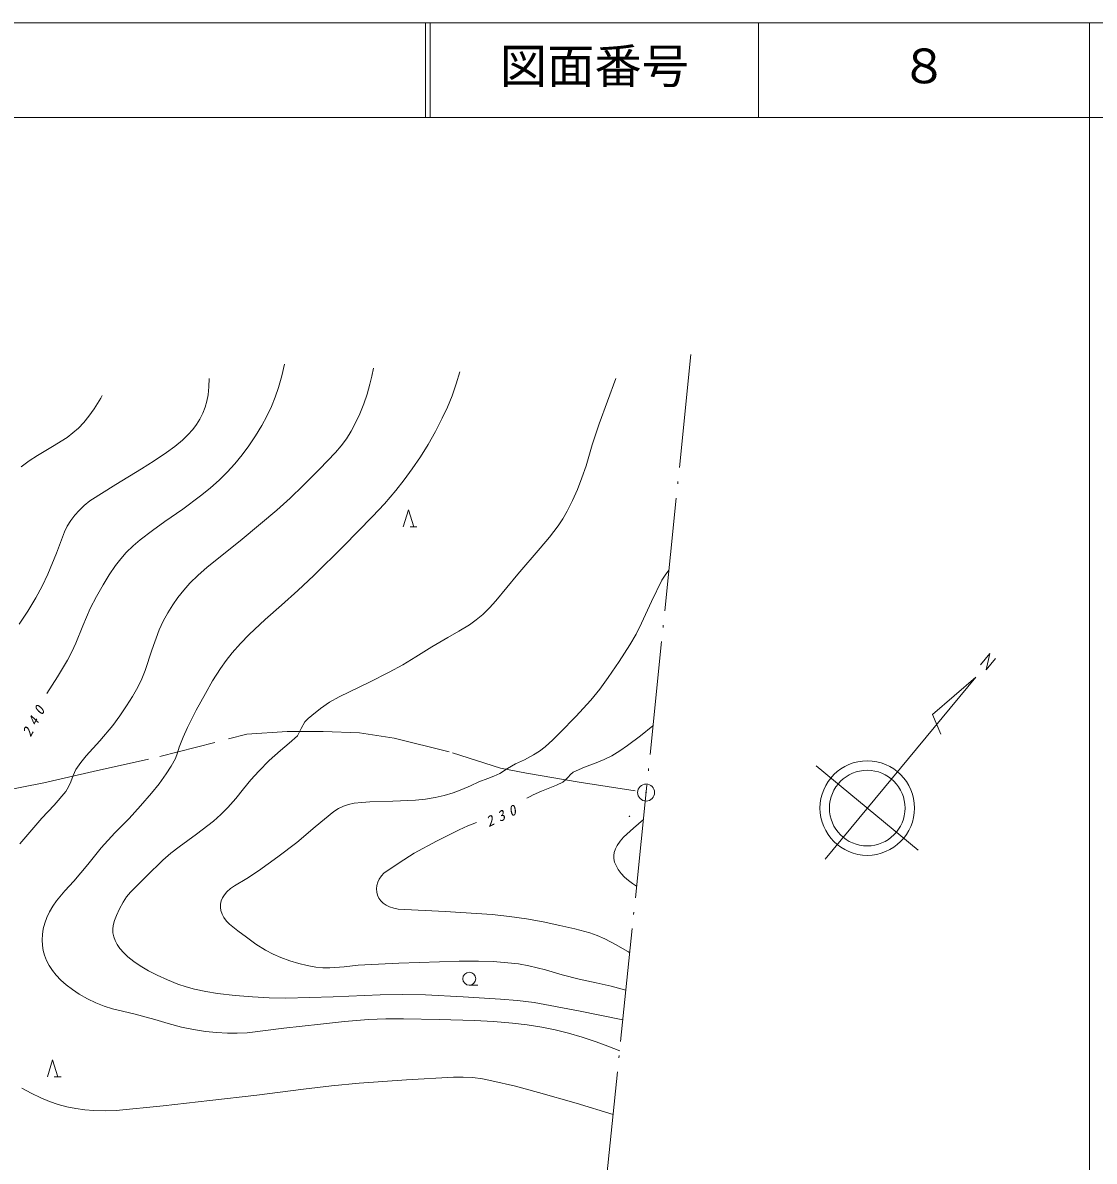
# Model space of a CAD drawing. Units: millimetres, scale not verified. Extents: x 60658 to 700658, y 3130 to 363130.
# Drawn here: x 486802 to 600158, y 242759 to 363130 of the extents above; entities that cross this region are included whole.
import ezdxf
from ezdxf.enums import TextEntityAlignment as Align

# ---------------------------------------------------------------- set-up
doc = ezdxf.new("R2010")
doc.units = ezdxf.units.MM
doc.header["$LTSCALE"] = 1000
doc.linetypes.add('DASHED', pattern=[7.5, 6, -1.5])
doc.linetypes.add('LONG_DASHED_DOTTED', pattern=[15.25, 12, -1.5, 0.25, -1.5])
doc.layers.add('S-SUV', color=7, linetype='Continuous', lineweight=13)
doc.styles.add('ＭＳ ゴシック', font='')
doc.styles.get('ＭＳ ゴシック').set_extended_font_data('MS Gothic')

msp = doc.modelspace()

# ---------------------------------------------------------------- linework, layer by layer
at = {"layer": 'S-SUV'}
for p, q in [((700658, 363130), (60658, 363130)), ((529404, 363130), (529404, 353130)), ((529904, 363130), (529904, 353130)), ((564654, 363130), (564654, 353130)), ((599658, 363130), (599658, 353130)), ((60658, 353130), (700658, 353130)), ((599658, 3130), (599658, 353130)), ((514199, 325794), (514503, 327030)), ((523716, 325762), (523892, 326623)), ((533034, 326227), (532652, 324947)), ((506529, 325505), (506498, 324648)), ((513853, 324583), (514199, 325794)), ((523519, 324917), (523716, 325762)), ((548677, 323111), (549555, 325511)), ((506498, 324648), (506407, 323788)), ((513505, 323554), (513853, 324583)), ((522870, 322826), (523223, 323863)), ((523223, 323863), (523519, 324917)), ((532652, 324947), (532213, 323687)), ((494366, 322321), (494890, 323159)), ((494890, 323159), (495056, 323444)), ((495056, 323444), (495217, 323731)), ((506278, 323132), (506087, 322476)), ((506407, 323788), (506278, 323132)), ((513104, 322555), (513505, 323554)), ((522451, 321776), (522870, 322826)), ((532213, 323687), (531723, 322486)), ((547785, 320716), (548677, 323111)), ((493267, 320882), (493795, 321524)), ((493795, 321524), (494366, 322321)), ((505841, 321847), (505536, 321234)), ((506087, 322476), (505841, 321847)), ((512089, 320540), (512625, 321535)), ((512625, 321535), (513104, 322555)), ((521980, 320755), (522451, 321776)), ((531723, 322486), (531176, 321307)), ((492110, 319759), (492696, 320282)), ((492696, 320282), (493267, 320882)), ((505188, 320669), (504787, 320132)), ((505536, 321234), (505188, 320669)), ((511431, 319451), (512089, 320540)), ((521539, 319934), (521980, 320755)), ((531176, 321307), (530459, 319921)), ((547058, 318497), (547785, 320716)), ((489955, 318313), (491493, 319290)), ((491493, 319290), (492110, 319759)), ((503708, 319014), (502889, 318330)), ((504273, 319556), (503708, 319014)), ((504787, 320132), (504273, 319556)), ((510727, 318403), (511431, 319451)), ((520492, 318392), (521048, 319146)), ((521048, 319146), (521539, 319934)), ((530459, 319921), (529683, 318552)), ((488377, 317381), (489955, 318313)), ((502889, 318330), (502025, 317688)), ((510005, 317431), (510727, 318403)), ((519895, 317682), (520492, 318392)), ((529683, 318552), (528874, 317240)), ((546391, 316269), (547058, 318497)), ((486634, 316195), (487485, 316811)), ((487485, 316811), (488377, 317381)), ((500720, 316803), (499378, 315965)), ((502025, 317688), (500720, 316803)), ((509237, 316498), (510005, 317431)), ((518204, 315919), (519895, 317682)), ((528874, 317240), (528016, 315961)), ((499378, 315965), (496631, 314299)), ((507607, 314807), (508441, 315629)), ((508441, 315629), (509237, 316498)), ((516470, 314200), (518204, 315919)), ((528016, 315961), (527164, 314802)), ((545961, 315013), (546391, 316269)), ((496631, 314299), (493901, 312571)), ((506624, 313925), (507607, 314807)), ((515088, 312874), (516470, 314200)), ((527164, 314802), (526265, 313679)), ((545477, 313785), (545961, 315013)), ((503734, 311716), (505609, 313096)), ((505609, 313096), (506624, 313925)), ((526265, 313679), (525058, 312279)), ((544964, 312613), (545477, 313785)), ((493309, 312096), (492755, 311573)), ((493901, 312571), (493309, 312096)), ((513664, 311590), (515088, 312874)), ((525058, 312279), (523805, 310917)), ((544401, 311477), (544964, 312613)), ((492294, 311057), (491874, 310496)), ((492755, 311573), (492294, 311057)), ((501827, 310388), (503734, 311716)), ((510002, 308544), (513664, 311590)), ((523805, 310917), (520722, 307786)), ((527062, 309832), (527611, 311628)), ((527611, 311628), (528160, 309832)), ((543431, 309935), (543939, 310686)), ((543939, 310686), (544401, 311477)), ((491515, 309909), (491209, 309293)), ((491874, 310496), (491515, 309909)), ((499240, 308476), (500512, 309454)), ((500512, 309454), (501827, 310388)), ((527787, 309832), (528507, 309832)), ((542510, 308739), (543431, 309935)), ((491209, 309293), (490362, 307052)), ((498475, 307816), (499240, 308476)), ((506291, 305536), (510002, 308544)), ((541546, 307587), (542510, 308739)), ((490362, 307052), (489458, 304831)), ((497162, 306453), (497753, 307114)), ((497753, 307114), (498475, 307816)), ((520722, 307786), (517599, 304700)), ((539175, 304817), (541546, 307587)), ((495934, 304753), (496616, 305754)), ((496616, 305754), (497162, 306453)), ((489458, 304831), (488849, 303577)), ((495300, 303717), (495934, 304753)), ((504491, 303866), (505366, 304718)), ((505366, 304718), (506291, 305536)), ((517599, 304700), (515902, 303107)), ((536847, 302004), (539175, 304817)), ((554426, 304194), (554776, 304736)), ((554776, 304736), (555158, 305270)), ((488849, 303577), (488181, 302339)), ((494586, 302474), (495300, 303717)), ((503833, 303142), (504491, 303866)), ((553322, 301928), (554426, 304194)), ((488181, 302339), (487328, 300928)), ((493926, 301207), (494586, 302474)), ((502662, 301585), (503221, 302379)), ((503221, 302379), (503833, 303142)), ((515902, 303107), (514165, 301558)), ((487328, 300928), (486418, 299539)), ((493141, 299378), (493926, 301207)), ((502152, 300756), (502662, 301585)), ((514165, 301558), (512442, 300024)), ((535458, 300583), (536170, 301269)), ((536170, 301269), (536847, 302004)), ((552272, 299634), (553322, 301928)), ((501244, 298929), (501669, 299852)), ((501669, 299852), (502152, 300756)), ((512442, 300024), (510759, 298443)), ((534054, 299478), (534770, 300003)), ((534770, 300003), (535458, 300583)), ((492416, 297535), (493141, 299378)), ((500465, 296800), (501244, 298929)), ((531783, 298149), (532935, 298788)), ((532935, 298788), (534054, 299478)), ((551679, 298478), (552272, 299634)), ((492009, 296614), (492416, 297535)), ((509840, 297508), (508959, 296524)), ((510759, 298443), (509840, 297508)), ((530074, 297152), (531783, 298149)), ((549899, 295603), (551035, 297354)), ((551035, 297354), (551679, 298478)), ((491548, 295721), (492009, 296614)), ((499747, 294661), (500465, 296800)), ((508959, 296524), (508308, 295715)), ((528398, 296104), (530074, 297152)), ((588124, 295237), (589108, 296425)), ((589108, 296425), (588737, 294723)), ((490483, 293963), (491548, 295721)), ((508308, 295715), (507706, 294871)), ((525572, 294473), (526996, 295260)), ((526996, 295260), (528398, 296104)), ((548717, 293890), (549899, 295603)), ((588737, 294723), (589720, 295921)), ((489361, 292228), (490483, 293963)), ((498974, 292899), (499387, 293764)), ((499387, 293764), (499747, 294661)), ((507706, 294871), (506891, 293566)), ((523481, 293404), (525572, 294473)), ((547839, 292687), (548717, 293890)), ((587629, 293957), (571677, 274708)), ((587629, 293957), (583031, 289975)), ((498410, 291884), (498974, 292899)), ((506891, 293566), (506121, 292218)), ((521358, 292388), (523481, 293404)), ((546914, 291522), (547839, 292687)), ((497793, 290899), (498410, 291884)), ((506121, 292218), (505154, 290435)), ((519246, 291285), (520282, 291860)), ((520282, 291860), (521358, 292388)), ((545305, 289791), (546914, 291522)), ((497080, 289848), (497793, 290899)), ((505154, 290435), (504241, 288627)), ((517369, 289903), (518291, 290620)), ((518291, 290620), (519246, 291285)), ((496318, 288832), (497080, 289848)), ((516247, 288501), (516659, 289216)), ((516659, 289216), (516986, 289575)), ((516986, 289575), (517369, 289903)), ((543644, 288092), (545305, 289791)), ((583031, 289975), (583932, 287929)), ((494941, 287201), (496318, 288832)), ((504241, 288627), (503764, 287594)), ((514993, 286951), (515884, 287750)), ((515884, 287750), (516247, 288501)), ((542878, 287313), (543644, 288092)), ((552159, 287736), (550796, 286700)), ((553473, 288809), (552159, 287736)), ((493525, 285617), (494941, 287201)), ((503344, 286540), (503186, 285940)), ((503764, 287594), (503344, 286540)), ((514055, 286194), (514993, 286951)), ((541480, 286130), (542081, 286589)), ((542081, 286589), (542878, 287313)), ((550796, 286700), (549978, 286138)), ((492952, 284925), (493525, 285617)), ((502969, 285353), (502497, 284516)), ((503186, 285940), (502969, 285353)), ((512887, 285126), (514055, 286194)), ((539898, 285216), (540843, 285719)), ((540843, 285719), (541480, 286130)), ((549131, 285630), (548322, 285227)), ((549978, 286138), (549131, 285630)), ((492122, 283534), (492424, 284193)), ((492424, 284193), (492952, 284925)), ((502497, 284516), (501969, 283705)), ((511764, 284017), (512887, 285126)), ((537259, 283757), (538077, 284289)), ((538077, 284289), (538927, 284768)), ((538927, 284768), (539898, 285216)), ((546245, 284410), (545034, 283888)), ((547477, 284874), (546245, 284410)), ((548322, 285227), (547477, 284874)), ((581533, 275631), (570754, 284564)), ((491879, 282856), (492122, 283534)), ((501969, 283705), (501217, 282674)), ((510161, 282141), (510936, 283094)), ((510936, 283094), (511764, 284017)), ((535063, 282865), (535988, 283218)), ((535988, 283218), (536633, 283459)), ((536633, 283459), (537259, 283757)), ((544232, 283077), (543936, 282831)), ((544490, 283371), (544232, 283077)), ((544744, 283654), (544490, 283371)), ((545034, 283888), (544744, 283654)), ((490115, 280423), (491359, 281865)), ((491359, 281865), (491643, 282342)), ((491643, 282342), (491879, 282856)), ((500416, 281677), (499258, 280328)), ((501217, 282674), (500416, 281677)), ((509344, 281119), (510161, 282141)), ((531382, 281445), (532320, 281722)), ((532320, 281722), (533249, 282060)), ((533249, 282060), (534164, 282458)), ((534164, 282458), (535063, 282865)), ((541671, 281900), (540812, 281512)), ((542547, 282231), (541671, 281900)), ((543258, 282505), (542547, 282231)), ((543936, 282831), (543258, 282505)), ((508486, 280142), (509344, 281119)), ((520734, 280290), (521275, 280472)), ((521275, 280472), (521847, 280600)), ((521847, 280600), (522678, 280705)), ((522678, 280705), (523534, 280752)), ((523534, 280752), (525961, 280819)), ((525961, 280819), (528358, 280945)), ((528358, 280945), (529403, 281056)), ((529403, 281056), (530439, 281228)), ((530439, 281228), (531382, 281445)), ((540480, 281331), (540145, 281132)), ((540812, 281512), (540480, 281331)), ((488822, 279018), (490115, 280423)), ((499258, 280328), (498049, 279013)), ((506980, 278727), (507749, 279408)), ((507749, 279408), (508486, 280142)), ((517734, 278116), (519724, 279743)), ((519724, 279743), (520217, 280045)), ((520217, 280045), (520734, 280290)), ((486478, 276334), (488822, 279018)), ((498049, 279013), (496547, 277475)), ((505182, 277344), (506980, 278727)), ((515806, 276463), (517734, 278116)), ((533877, 278223), (532979, 277811)), ((534793, 278578), (533877, 278223)), ((552457, 278890), (551397, 277985)), ((496547, 277475), (495091, 275898)), ((503356, 276017), (505182, 277344)), ((532979, 277811), (530578, 276602)), ((550368, 277027), (550009, 276609)), ((551397, 277985), (550368, 277027)), ((495091, 275898), (493675, 274120)), ((502460, 275318), (503356, 276017)), ((513789, 274940), (515806, 276463)), ((530578, 276602), (528201, 275338)), ((549507, 275788), (549373, 275399)), ((549694, 276149), (549507, 275788)), ((550009, 276609), (549694, 276149)), ((499884, 272915), (501611, 274580)), ((501611, 274580), (502460, 275318)), ((511752, 273478), (513789, 274940)), ((528201, 275338), (526606, 274305)), ((549373, 275399), (549324, 275087)), ((549324, 275087), (549336, 274763)), ((549336, 274763), (549419, 274392)), ((493675, 274120), (492205, 272372)), ((510495, 272658), (511752, 273478)), ((526606, 274305), (525015, 273202)), ((549419, 274392), (549565, 274023)), ((549565, 274023), (549808, 273588)), ((549808, 273588), (550099, 273191)), ((492205, 272372), (491266, 271348)), ((498209, 271217), (499884, 272915)), ((509194, 271881), (510495, 272658)), ((524368, 272265), (524266, 271906)), ((524521, 272591), (524368, 272265)), ((524747, 272918), (524521, 272591)), ((525015, 273202), (524747, 272918)), ((550099, 273191), (550471, 272790)), ((550471, 272790), (550890, 272427)), ((550890, 272427), (551299, 272131)), ((551299, 272131), (551737, 271856)), ((491266, 271348), (490366, 270278)), ((497788, 270698), (498209, 271217)), ((507923, 270598), (508130, 270936)), ((508130, 270936), (508391, 271248)), ((508391, 271248), (508775, 271589)), ((508775, 271589), (509194, 271881)), ((524266, 271906), (524229, 271552)), ((524229, 271552), (524254, 271197)), ((524254, 271197), (524335, 270873)), ((524335, 270873), (524473, 270572)), ((489971, 269722), (489628, 269136)), ((490366, 270278), (489971, 269722)), ((497033, 269459), (497418, 270147)), ((497418, 270147), (497788, 270698)), ((507718, 269599), (507723, 269948)), ((507723, 269948), (507794, 270280)), ((507794, 270280), (507923, 270598)), ((524473, 270572), (524673, 270293)), ((524673, 270293), (524927, 270046)), ((524927, 270046), (525252, 269818)), ((525252, 269818), (525607, 269643)), ((525607, 269643), (526051, 269502)), ((489346, 268539), (489120, 267917)), ((489628, 269136), (489346, 268539)), ((496502, 268217), (496702, 268745)), ((496702, 268745), (497033, 269459)), ((507773, 269260), (507718, 269599)), ((507897, 268885), (507773, 269260)), ((508077, 268536), (507897, 268885)), ((508351, 268157), (508077, 268536)), ((526051, 269502), (526504, 269421)), ((526504, 269421), (531483, 269149)), ((531483, 269149), (536466, 268832)), ((536466, 268832), (538281, 268634)), ((538281, 268634), (540100, 268375)), ((488967, 267332), (488874, 266736)), ((489120, 267917), (488967, 267332)), ((496319, 267292), (496360, 267677)), ((496339, 266904), (496319, 267292)), ((496360, 267677), (496502, 268217)), ((508666, 267824), (508351, 268157)), ((509539, 267115), (508666, 267824)), ((540100, 268375), (541869, 268058)), ((541869, 268058), (543628, 267682)), ((543628, 267682), (545210, 267318)), ((545210, 267318), (546784, 266893)), ((488874, 266736), (488843, 266163)), ((488843, 266163), (488874, 265581)), ((496421, 266491), (496339, 266904)), ((496562, 266095), (496421, 266491)), ((496790, 265661), (496562, 266095)), ((510460, 266445), (509539, 267115)), ((511469, 265726), (510460, 266445)), ((546784, 266893), (547583, 266610)), ((547583, 266610), (548371, 266267)), ((548371, 266267), (549572, 265646)), ((488874, 265581), (488958, 265055)), ((488958, 265055), (489103, 264534)), ((497066, 265266), (496790, 265661)), ((497478, 264794), (497066, 265266)), ((512495, 265069), (511469, 265726)), ((513279, 264660), (512495, 265069)), ((549572, 265646), (550750, 264969)), ((550750, 264969), (550879, 264892)), ((550879, 264892), (551016, 264810)), ((489103, 264534), (489321, 263985)), ((489321, 263985), (489598, 263452)), ((497930, 264370), (497478, 264794)), ((498568, 263863), (497930, 264370)), ((499228, 263414), (498568, 263863)), ((514094, 264303), (513279, 264660)), ((515040, 263953), (514094, 264303)), ((515998, 263662), (515040, 263953)), ((516898, 263445), (515998, 263662)), ((526589, 263688), (522288, 263481)), ((530890, 263833), (526589, 263688)), ((532966, 263902), (530890, 263833)), ((535033, 263911), (532966, 263902)), ((536580, 263860), (535033, 263911)), ((538126, 263749), (536580, 263860)), ((539239, 263618), (538126, 263749)), ((540331, 263429), (539239, 263618)), ((489598, 263452), (489943, 262922)), ((489943, 262922), (490339, 262427)), ((490339, 262427), (490837, 261903)), ((500114, 262893), (499228, 263414)), ((501030, 262423), (500114, 262893)), ((502113, 261921), (501030, 262423)), ((517806, 263288), (516898, 263445)), ((518550, 263216), (517806, 263288)), ((519288, 263206), (518550, 263216)), ((520793, 263313), (519288, 263206)), ((522288, 263481), (520793, 263313)), ((542102, 262980), (540331, 263429)), ((543851, 262475), (542102, 262980)), ((545664, 262025), (543851, 262475)), ((490837, 261903), (491385, 261415)), ((491385, 261415), (492059, 260903)), ((503213, 261479), (502113, 261921)), ((504077, 261185), (503213, 261479)), ((534040, 261367), (534935, 261367)), ((547479, 261636), (545664, 262025)), ((549053, 261269), (547479, 261636)), ((550610, 260845), (549053, 261269)), ((492059, 260903), (492777, 260434)), ((492777, 260434), (493651, 259942)), ((504965, 260947), (504077, 261185)), ((506187, 260692), (504965, 260947)), ((507410, 260497), (506187, 260692)), ((509259, 260282), (507410, 260497)), ((511107, 260128), (509259, 260282)), ((512883, 260025), (511107, 260128)), ((514648, 259983), (512883, 260025)), ((519643, 260158), (514648, 259983)), ((524630, 260364), (519643, 260158)), ((527019, 260389), (524630, 260364)), ((529398, 260355), (527019, 260389)), ((533377, 260155), (529398, 260355)), ((537358, 259895), (533377, 260155)), ((493651, 259942), (494545, 259508)), ((494545, 259508), (495403, 259156)), ((495403, 259156), (496279, 258862)), ((496279, 258862), (498540, 258337)), ((539149, 259745), (537358, 259895)), ((540923, 259536), (539149, 259745)), ((545612, 258653), (540923, 259536)), ((498540, 258337), (500788, 257752)), ((500788, 257752), (502188, 257316)), ((520823, 257516), (523362, 257731)), ((523362, 257731), (525217, 257804)), ((525217, 257804), (527085, 257817)), ((527085, 257817), (530844, 257756)), ((530844, 257756), (534601, 257636)), ((534601, 257636), (536618, 257525)), ((550289, 257712), (545612, 258653)), ((502188, 257316), (503604, 256938)), ((503604, 256938), (504855, 256684)), ((504855, 256684), (506119, 256490)), ((506119, 256490), (507281, 256359)), ((510528, 256346), (514406, 256824)), ((514406, 256824), (518298, 257243)), ((518298, 257243), (520823, 257516)), ((536618, 257525), (538630, 257354)), ((538630, 257354), (540168, 257172)), ((540168, 257172), (541707, 256928)), ((541707, 256928), (543128, 256642)), ((543128, 256642), (544534, 256296)), ((507281, 256359), (508446, 256289)), ((508446, 256289), (509483, 256287)), ((509483, 256287), (510528, 256346)), ((544534, 256296), (546001, 255869)), ((546001, 255869), (547458, 255381)), ((547458, 255381), (548705, 254927)), ((548705, 254927), (549956, 254449)), ((489410, 251670), (489959, 253466)), ((489959, 253466), (490508, 251670)), ((490135, 251670), (490855, 251670)), ((532380, 251663), (527384, 251357)), ((533398, 251664), (532380, 251663)), ((534411, 251606), (533398, 251664)), ((535426, 251471), (534411, 251606)), ((487695, 249948), (486694, 250496)), ((516504, 250380), (511557, 249758)), ((519450, 250732), (516504, 250380)), ((522401, 251024), (519450, 250732)), ((527384, 251357), (522401, 251024)), ((536425, 251277), (535426, 251471)), ((538915, 250682), (536425, 251277)), ((541378, 250032), (538915, 250682)), ((488714, 249458), (487695, 249948)), ((489620, 249083), (488714, 249458)), ((511557, 249758), (506595, 249166)), ((545332, 248900), (541378, 250032)), ((490538, 248767), (489620, 249083)), ((491465, 248516), (490538, 248767)), ((492407, 248324), (491465, 248516)), ((493368, 248189), (492407, 248324)), ((494326, 248115), (493368, 248189)), ((495506, 248094), (494326, 248115)), ((496675, 248132), (495506, 248094)), ((501643, 248628), (496675, 248132)), ((506595, 249166), (501643, 248628)), ((549266, 247711), (545332, 248900))]:
    msp.add_line(p, q, dxfattribs=at)
at = {"layer": 'S-SUV', "linetype": 'LONG_DASHED_DOTTED'}
msp.add_line((548503, 240256), (557622, 329341), dxfattribs=at)
at = {"layer": 'S-SUV', "linetype": 'DASHED'}
for p, q in [((501297, 285539), (510508, 287910)), ((510508, 287910), (514776, 288181)), ((514776, 288181), (518569, 288181)), ((518569, 288181), (522429, 288045)), ((522429, 288045), (526089, 287504)), ((526089, 287504), (532253, 285946)), ((494253, 283981), (501297, 285539)), ((532253, 285946), (537333, 284320)), ((537333, 284320), (540110, 283778)), ((489037, 282762), (494253, 283981)), ((540110, 283778), (545664, 282830)), ((483822, 281746), (489037, 282762)), ((545664, 282830), (551860, 281877))]:
    msp.add_line(p, q, dxfattribs=at)
at = {"layer": 'S-SUV'}
for centre, radius in [((576143, 280098), 5000), ((576143, 280098), 4000), ((552749, 281740), 896), ((552749, 281740), 27), ((550982, 279228), 31.2), ((550982, 279228), 25), ((550982, 279228), 18.8), ((550982, 279228), 12.5), ((550982, 279228), 6.2), ((534040, 262055), 688)]:
    msp.add_circle(centre, radius, dxfattribs=at)

# ---------------------------------------------------------------- texts
at = {"layer": 'S-SUV', "style": 'ＭＳ ゴシック'}
for s, p in [('図面番号', (537279, 355630)), ('８', (579654, 355630))]:
    msp.add_text(s, height=3666, dxfattribs=at).set_placement(p, align=Align.BOTTOM_LEFT)
at = {"layer": 'S-SUV', "char_height": 1100, "attachment_point": 7, "style": 'ＭＳ ゴシック'}
for s, insert, rotation in [('\\T1.73;\\Q15;240', (487646, 287525), 62.2), ('\\T1.73;\\Q15;230', (536101, 278058), 24.8)]:
    msp.add_mtext(s, dxfattribs=dict(at, insert=insert, rotation=rotation))

doc.saveas('drawing.dxf')
